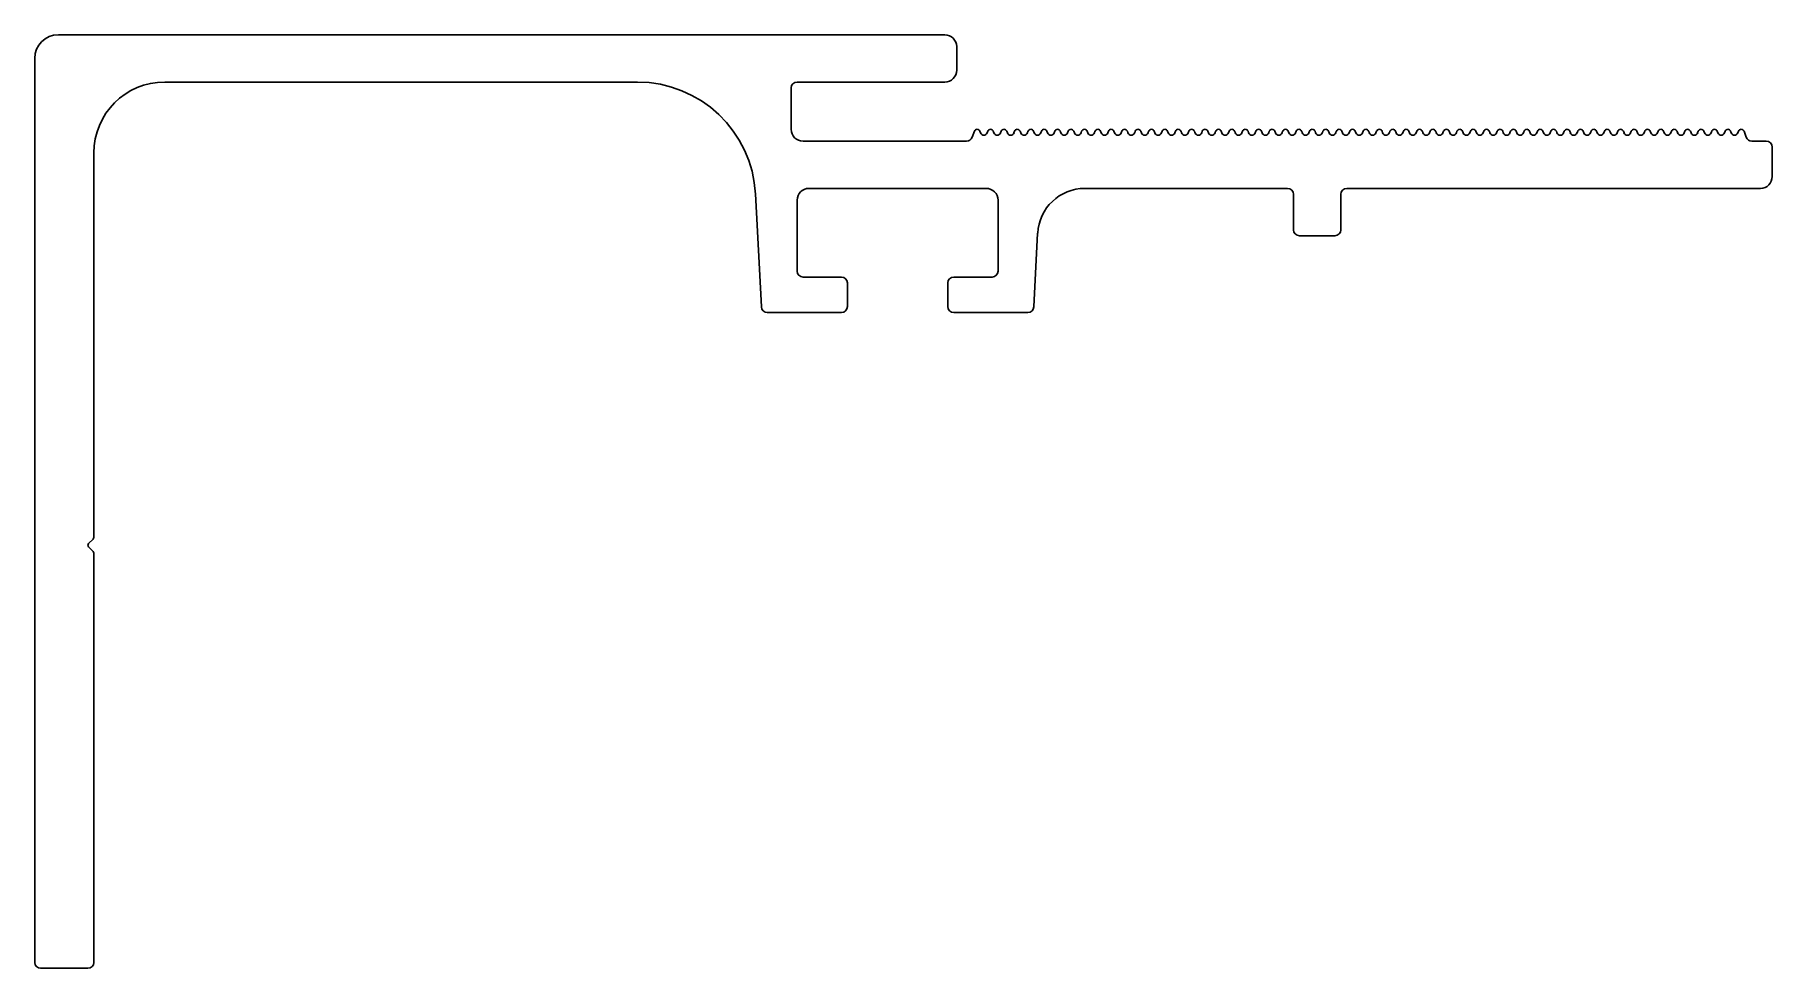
# Model space of a CAD drawing. Extents: x 1776 to 1923, y 1515 to 1594.
import ezdxf

# ---------------------------------------------------------------- set-up
doc = ezdxf.new("R2010")
doc.units = 0
doc.layers.get('0').update_dxf_attribs({"linetype": 'CONTINUOUS'})

msp = doc.modelspace()

# ---------------------------------------------------------------- linework, layer by layer
for p, q in [((1852.68, 1593.59), (1777.68, 1593.59)), ((1853.68, 1590.59), (1853.68, 1592.59)), ((1775.68, 1515.09), (1775.68, 1591.59)), ((1826.67, 1589.59), (1786.68, 1589.59)), ((1839.68, 1589.09), (1839.68, 1585.59)), ((1852.68, 1589.59), (1840.18, 1589.59)), ((1854.99, 1584.92), (1855.18, 1585.43)), ((1855.65, 1585.43), (1855.7, 1585.29)), ((1856.26, 1585.29), (1856.31, 1585.43)), ((1856.83, 1585.29), (1856.78, 1585.43)), ((1857.45, 1585.43), (1857.39, 1585.29)), ((1857.92, 1585.43), (1857.97, 1585.29)), ((1858.53, 1585.29), (1858.58, 1585.43)), ((1859.1, 1585.29), (1859.05, 1585.43)), ((1859.71, 1585.43), (1859.66, 1585.29)), ((1860.18, 1585.43), (1860.23, 1585.29)), ((1860.8, 1585.29), (1860.85, 1585.43)), ((1861.37, 1585.29), (1861.32, 1585.43)), ((1861.98, 1585.43), (1861.93, 1585.29)), ((1862.45, 1585.43), (1862.5, 1585.29)), ((1863.07, 1585.29), (1863.12, 1585.43)), ((1863.64, 1585.29), (1863.59, 1585.43)), ((1864.25, 1585.43), (1864.2, 1585.29)), ((1864.72, 1585.43), (1864.77, 1585.29)), ((1865.33, 1585.29), (1865.38, 1585.43)), ((1865.9, 1585.29), (1865.85, 1585.43)), ((1866.52, 1585.43), (1866.47, 1585.29)), ((1866.99, 1585.43), (1867.04, 1585.29)), ((1867.6, 1585.29), (1867.65, 1585.43)), ((1868.17, 1585.29), (1868.12, 1585.43)), ((1868.79, 1585.43), (1868.74, 1585.29)), ((1869.26, 1585.43), (1869.31, 1585.29)), ((1869.87, 1585.29), (1869.92, 1585.43)), ((1870.44, 1585.29), (1870.39, 1585.43)), ((1871.06, 1585.43), (1871.01, 1585.29)), ((1871.53, 1585.43), (1871.58, 1585.29)), ((1872.14, 1585.29), (1872.19, 1585.43)), ((1872.71, 1585.29), (1872.66, 1585.43)), ((1873.32, 1585.43), (1873.27, 1585.29)), ((1873.79, 1585.43), (1873.84, 1585.29)), ((1874.41, 1585.29), (1874.46, 1585.43)), ((1874.98, 1585.29), (1874.93, 1585.43)), ((1875.59, 1585.43), (1875.54, 1585.29)), ((1876.06, 1585.43), (1876.11, 1585.29)), ((1876.68, 1585.29), (1876.73, 1585.43)), ((1877.25, 1585.29), (1877.2, 1585.43)), ((1877.86, 1585.43), (1877.81, 1585.29)), ((1878.33, 1585.43), (1878.38, 1585.29)), ((1878.94, 1585.29), (1878.99, 1585.43)), ((1879.52, 1585.29), (1879.46, 1585.43)), ((1880.13, 1585.43), (1880.08, 1585.29)), ((1880.6, 1585.43), (1880.65, 1585.29)), ((1881.21, 1585.29), (1881.26, 1585.43)), ((1881.78, 1585.29), (1881.73, 1585.43)), ((1882.4, 1585.43), (1882.35, 1585.29)), ((1882.87, 1585.43), (1882.92, 1585.29)), ((1883.48, 1585.29), (1883.53, 1585.43)), ((1884.05, 1585.29), (1884, 1585.43)), ((1884.67, 1585.43), (1884.62, 1585.29)), ((1885.14, 1585.43), (1885.19, 1585.29)), ((1885.75, 1585.29), (1885.8, 1585.43)), ((1886.32, 1585.29), (1886.27, 1585.43)), ((1886.93, 1585.43), (1886.88, 1585.29)), ((1887.4, 1585.43), (1887.45, 1585.29)), ((1888.02, 1585.29), (1888.07, 1585.43)), ((1888.59, 1585.29), (1888.54, 1585.43)), ((1889.2, 1585.43), (1889.15, 1585.29)), ((1889.67, 1585.43), (1889.72, 1585.29)), ((1890.29, 1585.29), (1890.34, 1585.43)), ((1890.86, 1585.29), (1890.81, 1585.43)), ((1891.47, 1585.43), (1891.42, 1585.29)), ((1891.94, 1585.43), (1891.99, 1585.29)), ((1892.56, 1585.29), (1892.61, 1585.43)), ((1893.13, 1585.29), (1893.08, 1585.43)), ((1893.74, 1585.43), (1893.69, 1585.29)), ((1894.21, 1585.43), (1894.26, 1585.29)), ((1894.82, 1585.29), (1894.87, 1585.43)), ((1895.39, 1585.29), (1895.34, 1585.43)), ((1896.01, 1585.43), (1895.96, 1585.29)), ((1896.48, 1585.43), (1896.53, 1585.29)), ((1897.09, 1585.29), (1897.14, 1585.43)), ((1897.66, 1585.29), (1897.61, 1585.43)), ((1898.28, 1585.43), (1898.23, 1585.29)), ((1898.75, 1585.43), (1898.8, 1585.29)), ((1899.36, 1585.29), (1899.41, 1585.43)), ((1899.93, 1585.29), (1899.88, 1585.43)), ((1900.54, 1585.43), (1900.49, 1585.29)), ((1901.01, 1585.43), (1901.06, 1585.29)), ((1901.63, 1585.29), (1901.68, 1585.43)), ((1902.2, 1585.29), (1902.15, 1585.43)), ((1902.81, 1585.43), (1902.76, 1585.29)), ((1903.28, 1585.43), (1903.33, 1585.29)), ((1903.9, 1585.29), (1903.95, 1585.43)), ((1904.47, 1585.29), (1904.42, 1585.43)), ((1905.08, 1585.43), (1905.03, 1585.29)), ((1905.55, 1585.43), (1905.6, 1585.29)), ((1906.17, 1585.29), (1906.22, 1585.43)), ((1906.74, 1585.29), (1906.69, 1585.43)), ((1907.35, 1585.43), (1907.3, 1585.29)), ((1907.82, 1585.43), (1907.87, 1585.29)), ((1908.43, 1585.29), (1908.48, 1585.43)), ((1909, 1585.29), (1908.95, 1585.43)), ((1909.62, 1585.43), (1909.57, 1585.29)), ((1910.09, 1585.43), (1910.14, 1585.29)), ((1910.7, 1585.29), (1910.75, 1585.43)), ((1911.27, 1585.29), (1911.22, 1585.43)), ((1911.89, 1585.43), (1911.84, 1585.29)), ((1912.36, 1585.43), (1912.41, 1585.29)), ((1912.97, 1585.29), (1913.02, 1585.43)), ((1913.54, 1585.29), (1913.49, 1585.43)), ((1914.16, 1585.43), (1914.1, 1585.29)), ((1914.62, 1585.43), (1914.68, 1585.29)), ((1915.24, 1585.29), (1915.29, 1585.43)), ((1915.81, 1585.29), (1915.76, 1585.43)), ((1916.42, 1585.43), (1916.37, 1585.29)), ((1916.89, 1585.43), (1916.94, 1585.29)), ((1917.51, 1585.29), (1917.56, 1585.43)), ((1918.08, 1585.29), (1918.03, 1585.43)), ((1918.69, 1585.43), (1918.64, 1585.29)), ((1919.16, 1585.43), (1919.21, 1585.29)), ((1919.78, 1585.29), (1919.83, 1585.43)), ((1920.48, 1584.92), (1920.3, 1585.43)), ((1780.68, 1551.06), (1780.68, 1583.59)), ((1854.52, 1584.59), (1840.68, 1584.59)), ((1920.95, 1584.59), (1922.18, 1584.59)), ((1922.68, 1581.59), (1922.68, 1584.09)), ((1856.18, 1580.59), (1841.18, 1580.59)), ((1881.68, 1580.59), (1864.53, 1580.59)), ((1921.68, 1580.59), (1886.68, 1580.59)), ((1836.66, 1580.12), (1837.16, 1570.57)), ((1840.18, 1573.59), (1840.18, 1579.59)), ((1857.18, 1573.59), (1857.18, 1579.59)), ((1882.18, 1577.09), (1882.18, 1580.09)), ((1886.18, 1580.09), (1886.18, 1577.09)), ((1860.53, 1576.8), (1860.21, 1570.57)), ((1882.68, 1576.59), (1885.68, 1576.59)), ((1843.93, 1573.09), (1840.68, 1573.09)), ((1853.43, 1573.09), (1856.68, 1573.09)), ((1844.43, 1570.59), (1844.43, 1572.59)), ((1852.93, 1570.59), (1852.93, 1572.59)), ((1837.66, 1570.09), (1843.93, 1570.09)), ((1859.71, 1570.09), (1853.43, 1570.09)), ((1780.24, 1550.54), (1780.62, 1550.92)), ((1780.24, 1550.25), (1780.62, 1549.87)), ((1780.68, 1515.09), (1780.68, 1549.73)), ((1776.18, 1514.59), (1780.18, 1514.59))]:
    msp.add_line(p, q)
for centre, radius, start, end in [((1777.68, 1591.59), 2, 90, 180), ((1852.68, 1592.59), 1, 0, 90), ((1852.68, 1590.59), 1, 270, 0), ((1786.68, 1583.59), 6, 90, 180), ((1826.67, 1579.59), 10, 3, 90), ((1840.18, 1589.09), 0.5, 90, 180), ((1840.68, 1585.59), 1, 180, 270), ((1854.52, 1585.09), 0.5, 270, 340), ((1855.41, 1585.34), 0.25, 20, 160), ((1855.98, 1585.39), 0.3, 200, 340), ((1856.55, 1585.34), 0.25, 20, 160), ((1857.11, 1585.39), 0.3, 200, 340), ((1857.68, 1585.34), 0.25, 20, 160), ((1858.25, 1585.39), 0.3, 200, 340), ((1858.81, 1585.34), 0.25, 20, 160), ((1859.38, 1585.39), 0.3, 200, 340), ((1859.95, 1585.34), 0.25, 20, 160), ((1860.52, 1585.39), 0.3, 200, 340), ((1861.08, 1585.34), 0.25, 20, 160), ((1861.65, 1585.39), 0.3, 200, 340), ((1862.22, 1585.34), 0.25, 20, 160), ((1862.78, 1585.39), 0.3, 200, 340), ((1863.35, 1585.34), 0.25, 20, 160), ((1863.92, 1585.39), 0.3, 200, 340), ((1864.49, 1585.34), 0.25, 20, 160), ((1865.05, 1585.39), 0.3, 200, 340), ((1865.62, 1585.34), 0.25, 20, 160), ((1866.19, 1585.39), 0.3, 200, 340), ((1866.75, 1585.34), 0.25, 20, 160), ((1867.32, 1585.39), 0.3, 200, 340), ((1867.89, 1585.34), 0.25, 20, 160), ((1868.45, 1585.39), 0.3, 200, 340), ((1869.02, 1585.34), 0.25, 20, 160), ((1869.59, 1585.39), 0.3, 200, 340), ((1870.16, 1585.34), 0.25, 20, 160), ((1870.72, 1585.39), 0.3, 200, 340), ((1871.29, 1585.34), 0.25, 20, 160), ((1871.86, 1585.39), 0.3, 200, 340), ((1872.42, 1585.34), 0.25, 20, 160), ((1872.99, 1585.39), 0.3, 200, 340), ((1873.56, 1585.34), 0.25, 20, 160), ((1874.13, 1585.39), 0.3, 200, 340), ((1874.69, 1585.34), 0.25, 20, 160), ((1875.26, 1585.39), 0.3, 200, 340), ((1875.83, 1585.34), 0.25, 20, 160), ((1876.39, 1585.39), 0.3, 200, 340), ((1876.96, 1585.34), 0.25, 20, 160), ((1877.53, 1585.39), 0.3, 200, 340), ((1878.1, 1585.34), 0.25, 20, 160), ((1878.66, 1585.39), 0.3, 200, 340), ((1879.23, 1585.34), 0.25, 20, 160), ((1879.8, 1585.39), 0.3, 200, 340), ((1880.36, 1585.34), 0.25, 20, 160), ((1880.93, 1585.39), 0.3, 200, 340), ((1881.5, 1585.34), 0.25, 20, 160), ((1882.07, 1585.39), 0.3, 200, 340), ((1882.63, 1585.34), 0.25, 20, 160), ((1883.2, 1585.39), 0.3, 200, 340), ((1883.77, 1585.34), 0.25, 20, 160), ((1884.33, 1585.39), 0.3, 200, 340), ((1884.9, 1585.34), 0.25, 20, 160), ((1885.47, 1585.39), 0.3, 200, 340), ((1886.04, 1585.34), 0.25, 20, 160), ((1886.6, 1585.39), 0.3, 200, 340), ((1887.17, 1585.34), 0.25, 20, 160), ((1887.74, 1585.39), 0.3, 200, 340), ((1888.3, 1585.34), 0.25, 20, 160), ((1888.87, 1585.39), 0.3, 200, 340), ((1889.44, 1585.34), 0.25, 20, 160), ((1890, 1585.39), 0.3, 200, 340), ((1890.57, 1585.34), 0.25, 20, 160), ((1891.14, 1585.39), 0.3, 200, 340), ((1891.71, 1585.34), 0.25, 20, 160), ((1892.27, 1585.39), 0.3, 200, 340), ((1892.84, 1585.34), 0.25, 20, 160), ((1893.41, 1585.39), 0.3, 200, 340), ((1893.97, 1585.34), 0.25, 20, 160), ((1894.54, 1585.39), 0.3, 200, 340), ((1895.11, 1585.34), 0.25, 20, 160), ((1895.68, 1585.39), 0.3, 200, 340), ((1896.24, 1585.34), 0.25, 20, 160), ((1896.81, 1585.39), 0.3, 200, 340), ((1897.38, 1585.34), 0.25, 20, 160), ((1897.94, 1585.39), 0.3, 200, 340), ((1898.51, 1585.34), 0.25, 20, 160), ((1899.08, 1585.39), 0.3, 200, 340), ((1899.65, 1585.34), 0.25, 20, 160), ((1900.21, 1585.39), 0.3, 200, 340), ((1900.78, 1585.34), 0.25, 20, 160), ((1901.35, 1585.39), 0.3, 200, 340), ((1901.91, 1585.34), 0.25, 20, 160), ((1902.48, 1585.39), 0.3, 200, 340), ((1903.05, 1585.34), 0.25, 20, 160), ((1903.62, 1585.39), 0.3, 200, 340), ((1904.18, 1585.34), 0.25, 20, 160), ((1904.75, 1585.39), 0.3, 200, 340), ((1905.32, 1585.34), 0.25, 20, 160), ((1905.88, 1585.39), 0.3, 200, 340), ((1906.45, 1585.34), 0.25, 20, 160), ((1907.02, 1585.39), 0.3, 200, 340), ((1907.58, 1585.34), 0.25, 20, 160), ((1908.15, 1585.39), 0.3, 200, 340), ((1908.72, 1585.34), 0.25, 20, 160), ((1909.29, 1585.39), 0.3, 200, 340), ((1909.85, 1585.34), 0.25, 20, 160), ((1910.42, 1585.39), 0.3, 200, 340), ((1910.99, 1585.34), 0.25, 20, 160), ((1911.55, 1585.39), 0.3, 200, 340), ((1912.12, 1585.34), 0.25, 20, 160), ((1912.69, 1585.39), 0.3, 200, 340), ((1913.26, 1585.34), 0.25, 20, 160), ((1913.82, 1585.39), 0.3, 200, 340), ((1914.39, 1585.34), 0.25, 20, 160), ((1914.96, 1585.39), 0.3, 200, 340), ((1915.52, 1585.34), 0.25, 20, 160), ((1916.09, 1585.39), 0.3, 200, 340), ((1916.66, 1585.34), 0.25, 20, 160), ((1917.23, 1585.39), 0.3, 200, 340), ((1917.79, 1585.34), 0.25, 20, 160), ((1918.36, 1585.39), 0.3, 200, 340), ((1918.93, 1585.34), 0.25, 20, 160), ((1919.49, 1585.39), 0.3, 200, 340), ((1920.06, 1585.34), 0.25, 20, 160), ((1920.95, 1585.09), 0.5, 200, 270), ((1922.18, 1584.09), 0.5, 0, 90), ((1841.18, 1579.59), 1, 90, 180), ((1856.18, 1579.59), 1, 0, 90), ((1864.53, 1576.59), 4, 90, 177), ((1881.68, 1580.09), 0.5, 0, 90), ((1886.68, 1580.09), 0.5, 90, 180), ((1921.68, 1581.59), 1, 270, 0), ((1882.68, 1577.09), 0.5, 180, 270), ((1885.68, 1577.09), 0.5, 270, 0), ((1840.68, 1573.59), 0.5, 180, 270), ((1843.93, 1572.59), 0.5, 0, 90), ((1853.43, 1572.59), 0.5, 90, 180), ((1856.68, 1573.59), 0.5, 270, 0), ((1837.66, 1570.59), 0.5, 183, 270), ((1843.93, 1570.59), 0.5, 270, 0), ((1853.43, 1570.59), 0.5, 180, 270), ((1859.71, 1570.59), 0.5, 270, 357), ((1780.48, 1551.06), 0.2, 315, 360), ((1780.38, 1550.39), 0.2, 135, 225), ((1780.48, 1549.73), 0.2, 0, 45), ((1776.18, 1515.09), 0.5, 180, 270), ((1780.18, 1515.09), 0.5, 270, 360)]:
    msp.add_arc(centre, radius, start, end)

doc.saveas('drawing.dxf')
